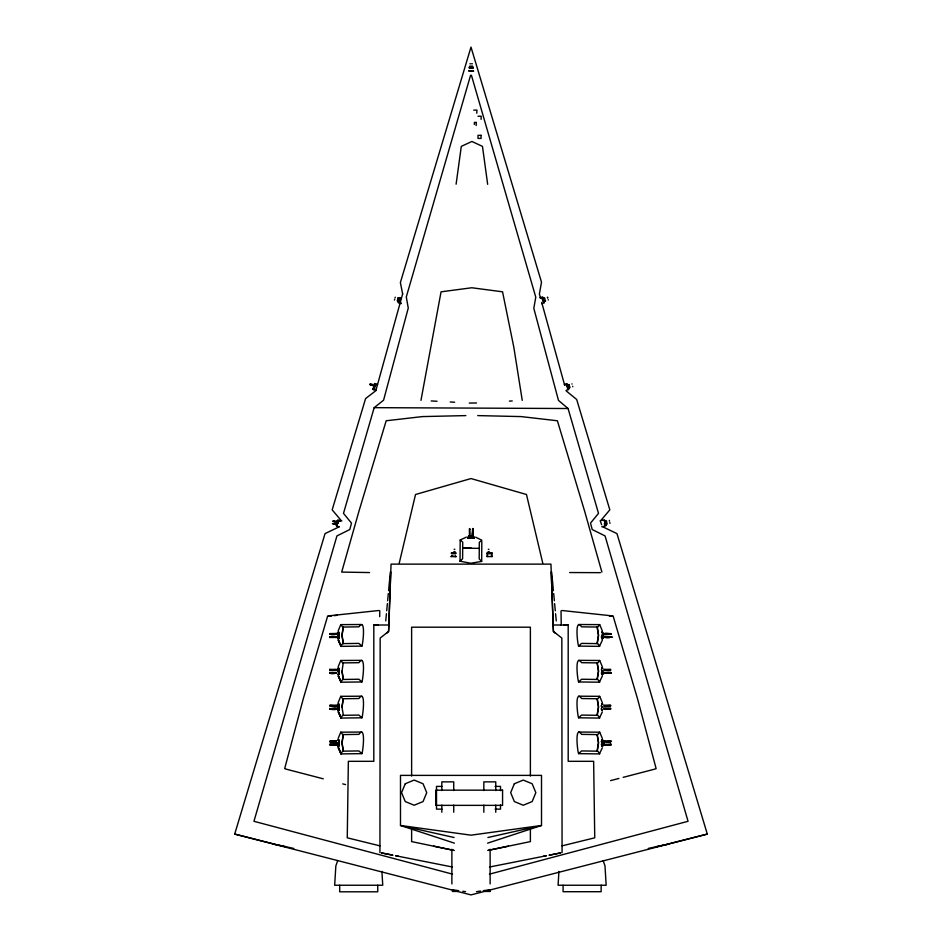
<?xml version="1.0" encoding="UTF-8"?>
<svg xmlns="http://www.w3.org/2000/svg" width="942" height="942" viewBox="0 0 942 942"><rect width="100%" height="100%" fill="white"/><g stroke="black" fill="none" stroke-linecap="round" stroke-linejoin="round"><path stroke-width="1.41" d="M337.377 633.625L337.354 634.72M601.443 741.943L601.443 741.013M610.793 744.251L610.781 744.875L604.128 744.898L604.01 744.05L604.01 745.122C621.39 743.061 601.691 746.464 604.116 744.31L610.781 744.298L610.781 745.004M604.128 741.495C622.65 740.447 599.607 742.732 604.14 741.213L610.734 741.213C610.604 744.486 602.762 739.694 604.034 741.907M604.022 672.517C602.892 673.883 606.53 671.634 610.781 672.612L610.781 673.306L604.01 673.306L604.022 672.517L610.781 672.494L610.781 673.306M336.482 673.212C337.507 671.893 334.245 674.766 329.7 673.306L329.712 672.494L336.471 672.517M337.389 634.555L337.366 633.201M467.821 538.059L467.821 537.046L467.797 537.741M468.233 538.07L468.233 537.058L468.209 537.741M604.116 744.38L604.128 744.51M339.049 634.614L339.026 633.271L339.026 634.767M466.384 537.105L460.191 540.013L460.026 561.208L470.87 563.257L481.68 561.42L479.195 558.889L479.325 542.286L481.845 540.225L475.698 537.187M481.809 541.615L481.68 561.42M601.432 670.033L601.443 669.315M469.163 535.574C470.965 537.823 468.916 518.536 469.505 535.727C468.88 535.527 469.811 535.48 469.611 535.598M472.201 535.68C474.474 518.595 470.812 537.541 473.002 535.645M472.966 529.074L472.896 535.574C474.262 534.102 471.306 528.156 473.084 529.074M336.341 669.538L329.747 669.903L336.341 669.75M336.459 636.768L336.471 637.475L329.7 637.463C330.265 635.026 338.543 637.051 336.365 637.357L329.7 637.145M329.712 637.334L336.365 636.78M329.7 673.306L329.712 672.494M336.447 669.421L329.759 669.397L329.759 670.151C334.598 671.234 337.448 668.867 336.447 670.221M329.712 673.189L336.376 672.612L336.365 673.2L329.7 672.988M329.712 709.091C336.977 706.088 340.816 710.986 329.7 709.161L329.712 708.337M329.712 709.032L336.376 708.466L329.7 708.843M336.459 634.425L336.447 633.448L329.759 633.613L336.353 634.249L329.747 634.307L336.459 634.366L336.459 633.471M336.482 709.22L336.482 708.349M604.034 634.366L610.746 634.366L610.746 633.613L604.058 634.013M379.685 616.669L379.779 610.863M604.14 633.672C619.612 635.838 603.657 631.34 604.14 634.272M604.022 709.267L610.781 709.091L604.128 709.055L604.116 708.466L610.781 708.396L604.022 708.243M604.14 741.801L604.14 741.213M474.309 538.117L474.309 537.105L473.885 537.788M601.479 741.366L601.479 741.813M336.447 706.17L329.747 706.005L336.353 705.947L329.759 705.299L336.447 705.146M336.365 672.623L336.365 673.212M337.377 670.351L337.377 669.279M610.781 637.334C583.428 634.696 630.74 637.993 603.999 637.028C602.244 636.651 609.274 639.359 610.781 636.639M604.034 669.303L610.734 669.456L604.14 670.103L610.734 670.151L604.034 670.327M604.022 745.016L604.022 744.204M610.781 636.757L610.769 637.393M610.734 633.542L610.746 634.366M604.116 672.612L610.781 673.189L610.781 672.494M610.781 744.298L610.769 744.934M610.746 741.907L610.734 741.083M336.447 742.025L329.747 741.849L336.341 741.801L336.353 741.213L329.759 741.142L336.447 741.001M339.038 670.563C339.038 667.16 339.073 671.728 339.002 669.95M555.521 633.389L553.413 631.446L550.952 564.128L391.048 564.128L388.587 631.446L386.479 633.389M390.777 571.959L388.587 631.446L380.168 638.052L379.932 852.628M604.034 705.146L610.734 705.299L604.14 705.947L610.734 706.005L604.034 706.17M336.365 708.949L336.376 708.82M336.353 741.213L336.341 741.801M336.471 745.11L329.712 744.945L336.365 744.898L336.376 744.31L329.712 744.239L336.471 744.086M339.049 745.44L339.049 743.874L339.049 745.393M603.104 633.625L603.127 634.72M558.924 871.421L558.088 885.244L606.153 885.244L604.988 865.886L603.115 860.564M339.026 636.922L339.049 637.852L339.049 636.239M603.127 633.201L603.104 634.555M339.038 672.494L339.038 673.412M339.038 708.337L339.049 709.597L339.049 708.019M336.365 744.898L336.376 744.31M385.737 620.908L386.42 613.701M386.691 610.816L387.374 603.622M387.645 600.737L388.316 593.531M388.599 590.646L390.365 571.912M456.105 184.196L461.297 146.375L471.883 141.465L482.469 146.375L487.662 184.338M399.691 300.051L399.373 302.052L398.313 302.088M343.229 626.936L341.911 635.214L343.229 643.492M343.394 627.007L342.064 635.285L343.394 643.563M343.229 662.779L342.064 671.128L343.394 679.418M343.229 698.623L341.911 706.9L343.394 715.261M342.064 706.971L343.394 698.705M343.229 734.477L341.911 742.755L343.229 751.033M343.394 734.548L342.064 742.826L343.394 751.104M597.098 643.563L598.429 635.285L597.098 627.007M597.263 643.492L598.582 635.214L597.263 626.936M597.098 679.418L598.429 671.128L597.098 662.85M597.263 679.347L598.582 671.057L597.263 662.779M597.098 715.261L598.429 706.971L597.098 698.705M597.263 715.19L598.582 706.9L597.263 698.623M597.098 751.104L598.429 742.826L597.098 734.548M597.263 751.033L598.582 742.755L597.263 734.477M338.143 640.219L341.086 646.365L338.425 639.983L341.086 646.365L361.881 646.106C362.905 644.493 366.144 616.751 358.902 626.842L342.676 627.054L340.78 624.628L338.143 630.928M338.143 676.062L341.086 682.208L338.425 675.826L341.086 682.208L361.881 681.949C362.905 680.336 366.144 652.606 358.902 662.685L342.676 662.909L340.78 660.472L338.143 666.771M338.143 711.917L341.086 718.063L338.425 711.669L341.086 718.063L361.881 717.804C362.905 716.191 366.144 688.449 358.902 698.528L342.676 698.752L340.78 696.326L338.143 702.614M338.143 747.76L341.086 753.906L338.425 747.524L341.086 753.906L361.881 753.647C362.905 752.034 366.144 724.292 358.902 734.371L342.676 734.595L340.78 732.169L338.143 738.457M602.35 630.928L599.701 624.628L597.817 627.054L581.591 626.842C574.349 616.751 577.587 644.493 578.612 646.106L599.406 646.365L602.35 640.219M602.35 666.771L599.701 660.472L597.817 662.909L581.591 662.685C574.349 652.606 577.587 680.336 578.612 681.949L599.406 682.208L602.35 676.062M602.35 702.614L599.701 696.326L597.817 698.752L581.591 698.528C574.349 688.449 577.587 716.191 578.612 717.804L599.406 718.063L602.35 711.917M602.35 738.457L599.701 732.169L597.817 734.595L581.591 734.371C574.349 724.292 577.587 752.034 578.612 753.647L599.406 753.906L602.35 747.76M329.7 637.463L329.712 636.639M335.293 523.599L332.432 523.658L335.222 524.423M332.867 521.479L335.599 522.009L333.009 520.796L335.87 521.232M339.273 526.755L336.612 526.201L336.859 525.165M337.401 522.563L337.919 520.125L341.887 520.961M338.143 523.104L338.496 521.456M399.231 563.163L415.528 494.503L471 478.56L526.472 494.503L542.769 563.163M284.661 768.672L303.277 698.776L327.675 615.974L378.825 610.51M402.693 293.716L375.834 390.718L365.602 398.56L332.173 509.869L340.886 520.161M470.588 75.254L406.285 296.954L408.263 308.069L383.582 400.197L374.174 407.662L343.489 513.366L351.496 523.14L349.788 529.534L336.93 535.927L253.951 821.294L452.56 874.152M395.263 297.201L395.051 297.907M397.23 300.851L397.477 300.027M397.83 298.72L398.089 297.849M394.462 300.039L394.674 299.297M397.795 298.838L398.054 297.978M372.526 385.254L370.018 383.865L372.844 384.513M398.019 301.464L398.384 300.239M398.619 299.332L399.043 297.872M398.878 301.899L400.032 297.99M399.125 301.982L400.268 298.061M399.62 301.993L399.973 300.781M400.22 299.862L400.68 298.296M374.586 387.963L374.822 387.15M374.987 386.503L375.434 384.995M602.962 526.896L616.963 533.619L707.301 834.082L471 894.9L234.699 834.082L325.037 533.619L339.038 526.896M338.767 668.102L337.907 668.102L338.743 668.161M338.767 674.178L337.907 674.178L338.743 674.236M338.767 710.021L337.907 710.021L338.743 710.08M338.767 710.421L337.907 710.421L338.743 710.492M338.767 638.323L337.907 638.323L338.743 638.393M338.767 668.502L337.907 668.502L338.743 668.573M338.767 704.357L337.907 704.357L338.743 704.416M338.767 740.2L337.907 740.2L338.743 740.259M337.719 860.564L335.847 865.886L334.669 885.244L382.746 885.244L381.91 871.421M469.728 538.059L468.939 538.094M469.104 535.668L469.905 535.68M340.78 646.236L342.676 643.621L358.902 643.398L361.881 646.106M340.78 682.079L342.676 679.465L358.902 679.241L361.881 681.949M340.78 717.922L342.676 715.308L358.902 715.084L361.881 717.804M340.78 753.765L342.676 751.163L358.902 750.939L361.881 753.647M601.114 520.161L609.827 509.869L576.681 399.479L566.224 390.918M543.346 300.121L543.828 299.98M543.97 302.241L544.476 301.652L543.817 302.276M567.202 384.713L567.673 384.572M567.802 386.773L568.309 386.185L567.649 386.809M336.635 526.225L337.919 520.125M460.049 561.232L462.604 558.747L462.734 542.145L460.214 540.037M605.576 522.516L604.87 523.093M606.036 524.67L605.329 525.247M451.159 556.557L451.889 555.91M487.108 556.557L487.838 555.91M455.327 553.731L456.128 553.095M491.277 553.731L492.065 553.095L492.065 556.592L487.038 556.592L487.038 553.06L492.065 553.06M474.297 537.234L473.908 538.117M338.743 704.004L337.907 703.945L338.79 703.886M599.701 624.628L578.612 624.511M578.612 646.106L581.591 643.398L597.817 643.621L599.701 646.236M599.701 660.472L578.612 660.354M578.612 681.949L581.591 679.241L597.817 679.465L599.701 682.079M599.701 696.326L578.612 696.197M578.612 717.804L581.591 715.084L597.817 715.308L599.701 717.922M599.701 732.169L578.612 732.052M578.612 753.647L581.591 750.939L597.817 751.163L599.701 753.765M337.177 521.138L337.895 520.867M337 525.118L336.27 525.389L337.071 525.554M487.591 843.161L541.509 825.463L541.509 775.384L400.491 775.384L400.491 825.463L454.409 843.161M539.966 297.696L542.568 296.93M542.474 297.707L543.251 297.484L542.239 298.131L543.051 299.992M543.416 297.872L542.451 298.155L543.628 301.982M543.051 300.204L544.029 299.921M541.709 303.665L544.323 302.9M564.423 384.348L567.025 383.582M564.541 384.96L566.731 384.324M567.873 384.513L566.896 384.795L568.085 388.622M568.98 388.292L568.12 388.975M566.166 390.306L568.78 389.541M567.178 384.642L567.508 386.632M400.126 297.66L399.384 297.872L400.432 297.754M374.892 384.312L374.421 384.171M373.527 386.632L374.268 386.42M372.926 388.693L373.668 388.481M469.587 529.051L469.987 529.004M489.44 874.152L688.049 821.294L605.07 535.927L592.212 529.534L590.504 523.14L598.511 513.366L568.073 408.522L558.476 400.409L533.808 308.34L535.774 297.166L471.412 75.254M610.581 780.624L618.941 778.445M623.133 777.362L655.185 769.013M668.455 843.902L707.301 834.082M562.033 845.869L594.743 837.815L593.637 761.313L568.191 761.313L568.191 625.005L563.705 624.982M473.708 110.132L476.923 110.096L476.782 113.24M477.994 116.243L481.209 116.207L481.079 119.351M476.146 125.533L476.287 122.389M487.921 837.509L541.509 825.463L471 835.177L400.491 825.463L454.079 837.509M655.726 846.811L668.62 844.032M648.284 848.436L668.302 844.114M600.513 520.655L604.493 519.819M604.434 520.997L605.27 520.808M605.435 522.551L604.717 523.116M606.083 524.659L605.094 524.871L605.965 525.106M605.176 525.271L606.165 525.071M601.785 526.743L605.777 525.895M604.988 520.455L604.281 521.02M604.576 520.891L605.235 524.835M488.25 850.355L508.386 846.128M487.968 850.438L530.381 841.595L530.381 828.501M489.499 867.029L546.419 855.736M543.569 856.196L546.419 855.654M472.307 538.07L473.331 538.247L471.801 538.165L472.754 538.082M469.505 67.871L472.802 67.859L469.505 67.848L469.563 67.082M476.464 891.662L480.561 891.073M483.293 890.685L490.123 889.695M451.96 553.578L455.257 553.59M487.909 553.578L491.206 553.59M328.64 616.327L331.431 615.986M334.233 615.656L337.036 615.314M338.79 632.188L337.907 632.259L338.743 632.317M338.79 638.676L337.907 638.735L338.743 638.794M338.79 674.519L337.907 674.578L338.743 674.637M338.79 739.729L337.907 739.788L338.743 739.859M338.79 745.805L337.907 745.864L338.743 745.923M338.79 746.205L337.907 746.276L338.743 746.335M476.499 402.976L469.281 403.058M509.375 401.104L512.236 400.939M462.687 548.197L479.29 548.35M462.71 548.209L471.012 547.879M465.843 415.599L422.452 416.588L386.185 420.768L359.02 510.988L341.687 572.088L369.547 572.559M361.881 624.511L340.78 624.628M361.881 660.354L340.78 660.472M361.881 696.197L340.78 696.326M361.881 732.052L340.78 732.169M379.967 845.869L347.257 837.815L348.363 761.313L373.809 761.313L373.809 625.005L378.295 624.982M468.857 538.271L469.87 538.082M469.917 63.797L470.564 63.797M471.707 63.773L472.354 63.773M469.811 66.128L470.682 66.128M471.636 66.105L472.472 66.105M469.658 66.882L470.835 66.882M471.506 66.858L472.543 66.858M472.802 67.647L469.505 68.059L472.802 68.083L472.743 67.082M469.634 68.236L470.859 68.236M471.412 68.213L472.672 68.213M476.11 122.425L474.356 122.425L474.368 124.497M454.162 549.292L454.821 549.292M488.321 549.316L488.98 549.316M454.009 551.623L454.974 551.623M488.168 551.647L489.133 551.647M453.962 552.377L454.998 552.377M488.05 552.401L489.251 552.401M491.206 553.166L487.909 553.366L491.206 553.366L491.147 552.601M373.809 625.005L388.316 625.005M553.684 625.005L568.191 625.005M441.951 786.405L436.511 786.405L436.511 809.131L441.951 809.131M495.068 786.405L500.508 786.405L500.508 790.668M495.068 809.131L500.508 809.131L500.508 804.868M452.337 891.438L457.906 891.438M484.824 891.438L490.393 891.438M374.174 407.662L568.073 408.522M569.639 572.536L600.431 572.665M477.735 415.599L521.126 416.588L557.393 420.768L584.57 510.988L601.891 572.088M431.212 400.939L437.076 401.257M450.252 401.998L454.645 402.234M561.974 610.51L613.112 615.974L637.522 698.776L656.138 768.672M609.356 615.986L612.159 616.327M491.206 553.378L487.909 553.39L487.968 552.601M451.877 889.695L458.707 890.685M462.805 891.273L465.536 891.662M542.333 297.754L543.216 297.931M395.581 855.654L398.431 856.196M395.581 855.736L452.501 867.029M336.883 522.904L337.66 523.493L336.671 523.281M336.435 525L337.224 525.589M433.614 846.128L453.75 850.355M454.032 850.438L411.619 841.595L411.619 828.501M340.486 521.326L337.212 520.726M337.118 521.126L338.119 521.338L337.413 520.761M336.753 522.881L337.742 523.081M336.306 524.977L337.154 525.153M273.38 844.032L286.274 846.811M273.698 844.114L293.716 848.436M234.699 834.082L273.545 843.902M285.614 769.013L323.247 778.81M342.758 783.885L345.549 784.604M372.514 385.266L369.829 384.536L372.549 385.513M398.831 299.58L399.808 299.862M399.031 299.638L399.691 300.262L398.913 300.027M398.231 301.64L399.208 301.923M398.36 301.675L399.09 302.323L398.113 302.029M399.09 302.417L401.28 303.053M398.442 302.877L401.045 303.642M374.951 383.559L377.565 384.324M375.246 384.324L377.436 384.96M374.221 384.112L375.187 384.395M373.597 386.232L374.575 386.514M373.479 386.62L374.457 386.903L373.797 386.291M372.997 388.281L373.974 388.563M372.879 388.681L376.046 389.705M373.209 389.529L375.811 390.294M491.277 555.91L492.065 556.557M455.327 555.91L456.128 556.557M487.108 553.095L487.838 553.731M451.159 553.095L451.889 553.731M373.197 388.339L373.856 388.964M600.195 520.702L601.632 524.718M339.038 673.483L339.061 672.129M548.315 299.992L548.209 299.65M547.643 297.802L547.443 297.13L547.679 297.919M571.912 383.83L571.994 384.077M572.665 386.302L572.783 386.679M544.888 298.696L544.629 297.813M544.37 300.145L544.594 300.898M569.427 385.243L569.133 384.642L569.392 385.513M542.769 300.639L542.922 301.193M545.277 299.933L545.583 300.981M569.086 384.466L569.392 385.137M569.722 386.526L570.04 387.621M543.746 298.084L544.111 299.356M544.335 300.015L544.759 301.475M568.179 384.677L568.568 386.008M568.791 386.667L569.215 388.128M542.121 298.532L542.498 299.803M566.578 385.172L566.943 386.455M567.166 387.115L567.437 388.022M540.555 298.237L539.389 294.022L541.509 282.211L471 47.1L400.385 282.553L402.634 293.975M541.721 302.453L564.67 385.302M609.344 520.396L609.509 521.197M609.827 522.563L609.992 523.363M606.471 520.808L606.683 521.797M606.954 522.963L607.201 524.141M605.553 520.938L605.812 522.174M606.036 523.104L606.295 524.364M604.364 523.352L604.67 524.812M341.911 671.057L343.229 679.347M551.635 571.912L553.401 590.646M553.684 593.531L554.355 600.737M554.626 603.622L555.309 610.816M555.58 613.701L556.263 620.908M329.747 669.515L329.759 670.151L329.759 669.397M604.128 637.004L604.01 637.404M551.223 571.959L553.413 631.446L561.832 638.052L562.068 852.628M339.038 740.73L339.026 742.296L339.049 741.013M561.02 610.863L561.244 625.382M601.42 672.788L601.42 673.577M601.42 708.631L601.42 709.408M601.432 705.37L601.443 706.1M601.42 708.455L601.42 709.185M601.42 636.568L601.42 637.498M601.42 744.109L601.42 745.04M601.149 885.244L601.149 891.709L563.092 891.709L563.092 885.244M530.381 776.067L530.381 627.195L411.619 627.195L411.619 776.067M522.245 400.362L513.837 347.327L502.557 291.82L471.812 287.757L441.056 291.82L420.968 400.362M495.751 790.573L495.751 781.86L483.835 781.86L483.835 790.573M495.751 805.104L495.751 812.251M491.477 552.601L491.477 553.413M490.123 849.237L490.123 883.914M489.699 552.601L489.699 553.413M489.369 552.601L489.369 553.413M487.638 552.601L487.638 553.413M483.835 805.104L483.835 812.251M473.072 67.082L473.072 67.895M471.294 67.082L471.294 67.895M470.965 67.082L470.965 67.895M469.234 67.082L469.234 67.895M455.528 552.601L455.528 553.413M455.198 552.601L455.198 553.413L451.96 553.39L452.019 552.601M453.75 552.601L453.75 553.413M453.726 790.573L453.726 781.86L441.822 781.86L441.822 790.573M453.726 805.104L453.726 812.251M453.42 552.601L453.42 553.413M451.877 849.237L451.877 883.914M451.689 552.601L451.689 553.413M441.822 805.104L441.822 812.251M377.742 885.244L377.742 891.803L339.685 891.803L339.685 885.244M337.377 744.298L337.401 745.228L337.377 744.298M337.377 636.757L337.401 637.593L337.377 636.757M337.413 708.325L337.377 709.503L337.389 708.231M471.236 537.541L471.236 537.541M603.092 744.251L603.092 745.228L603.08 744.168M339.049 705.37L339.026 706.429L339.049 705.37M603.127 636.839L603.115 637.805L603.127 636.839M603.139 741.283L603.127 742.249L603.139 741.201M337.389 705.64L337.354 706.406L337.366 704.922L337.342 705.629M337.413 637.11L337.401 637.71L337.401 636.321L337.413 637.11M470.812 537.27L470.823 538.094L470.812 537.27M603.127 672.871L603.115 673.66L603.104 672.164L603.127 672.871M601.479 705.711L601.467 706.429L601.479 705.793M603.092 636.521L603.104 637.663L603.092 636.521M603.092 672.364L603.104 673.506L603.092 672.364M472.013 536.481L473.214 536.504L472.06 536.528M338.131 742.908L338.79 742.814L338.131 742.908M374.975 383.571L373.22 389.552L374.975 383.571M338.79 635.673L337.907 635.332L338.79 635.673M338.79 671.528L337.907 671.587L338.79 671.528M338.79 671.116L337.907 671.175L338.79 671.116M338.767 707.43L337.907 707.43L338.79 707.371M338.79 706.959L337.907 707.018L338.79 706.959M338.767 743.273L337.907 743.273L338.767 743.273M338.79 632.6L337.907 632.659L338.79 632.6M405.26 783.756L401.563 792.658L405.26 801.56L414.15 805.245L423.052 801.56L426.738 792.658L423.052 783.756L414.15 780.07L405.26 783.756M514.356 783.756L510.67 792.658L514.356 801.56L523.257 805.245L532.159 801.56L535.845 792.658L532.159 783.756L523.257 780.07L514.356 783.756M602.444 671.151L601.738 671.646L602.444 671.151M602.444 709.985L601.738 710.492L602.444 709.985M469.352 70.603L468.633 71.074L473.661 71.074L469.352 70.603M451.819 556.121L451.088 556.592L456.116 556.592L451.819 556.121M473.143 535.633L472.013 535.657L473.143 535.633M560.643 852.91L549.268 855.171L560.643 852.91M469.304 536.457L470.034 536.587L469.304 536.457M602.586 635.332L601.702 635.273L602.586 635.332M602.586 635.744L601.702 635.673L602.586 635.744M602.586 638.735L601.702 638.676L602.586 638.735M602.586 742.873L601.702 742.814L602.586 742.873M602.586 743.273L601.702 743.214L602.586 743.273M602.586 745.864L601.702 745.805L602.586 745.864M602.586 638.323L601.702 638.264L602.586 638.323M602.586 703.945L601.702 703.886L602.586 703.945M602.586 704.357L601.702 704.286L602.586 704.357M602.586 707.018L601.702 706.959L602.586 707.018M602.586 707.43L601.726 707.43L602.586 707.43M602.586 746.276L601.702 746.205L602.586 746.276M470.246 536.575L468.763 536.493L470.246 536.575M602.586 632.259L601.702 632.188L602.586 632.259M602.586 632.659L601.702 632.6L602.586 632.659M602.586 668.102L601.702 668.043L602.586 668.102M602.586 668.502L601.702 668.443L602.586 668.502M602.586 671.175L601.738 671.246L602.586 671.175M602.586 674.178L601.702 674.107L602.586 674.178M602.586 674.578L601.702 674.519L602.586 674.578M602.586 739.788L601.702 739.729L602.586 739.788M602.586 740.2L601.738 740.259L602.586 740.2M602.362 668.137L601.738 668.161L602.362 668.137M602.268 635.379L602.362 635.379M602.268 638.382L602.362 638.37M602.268 703.992L602.362 703.992M602.268 742.92L602.362 742.908M481.044 135.33L477.994 135.33L478.03 138.427L481.079 138.427L481.044 135.33M502.569 790.161L435.769 790.161L435.769 805.363L502.569 805.363L502.569 790.161M392.732 855.101L381.357 852.91L392.732 855.171"/></g></svg>
